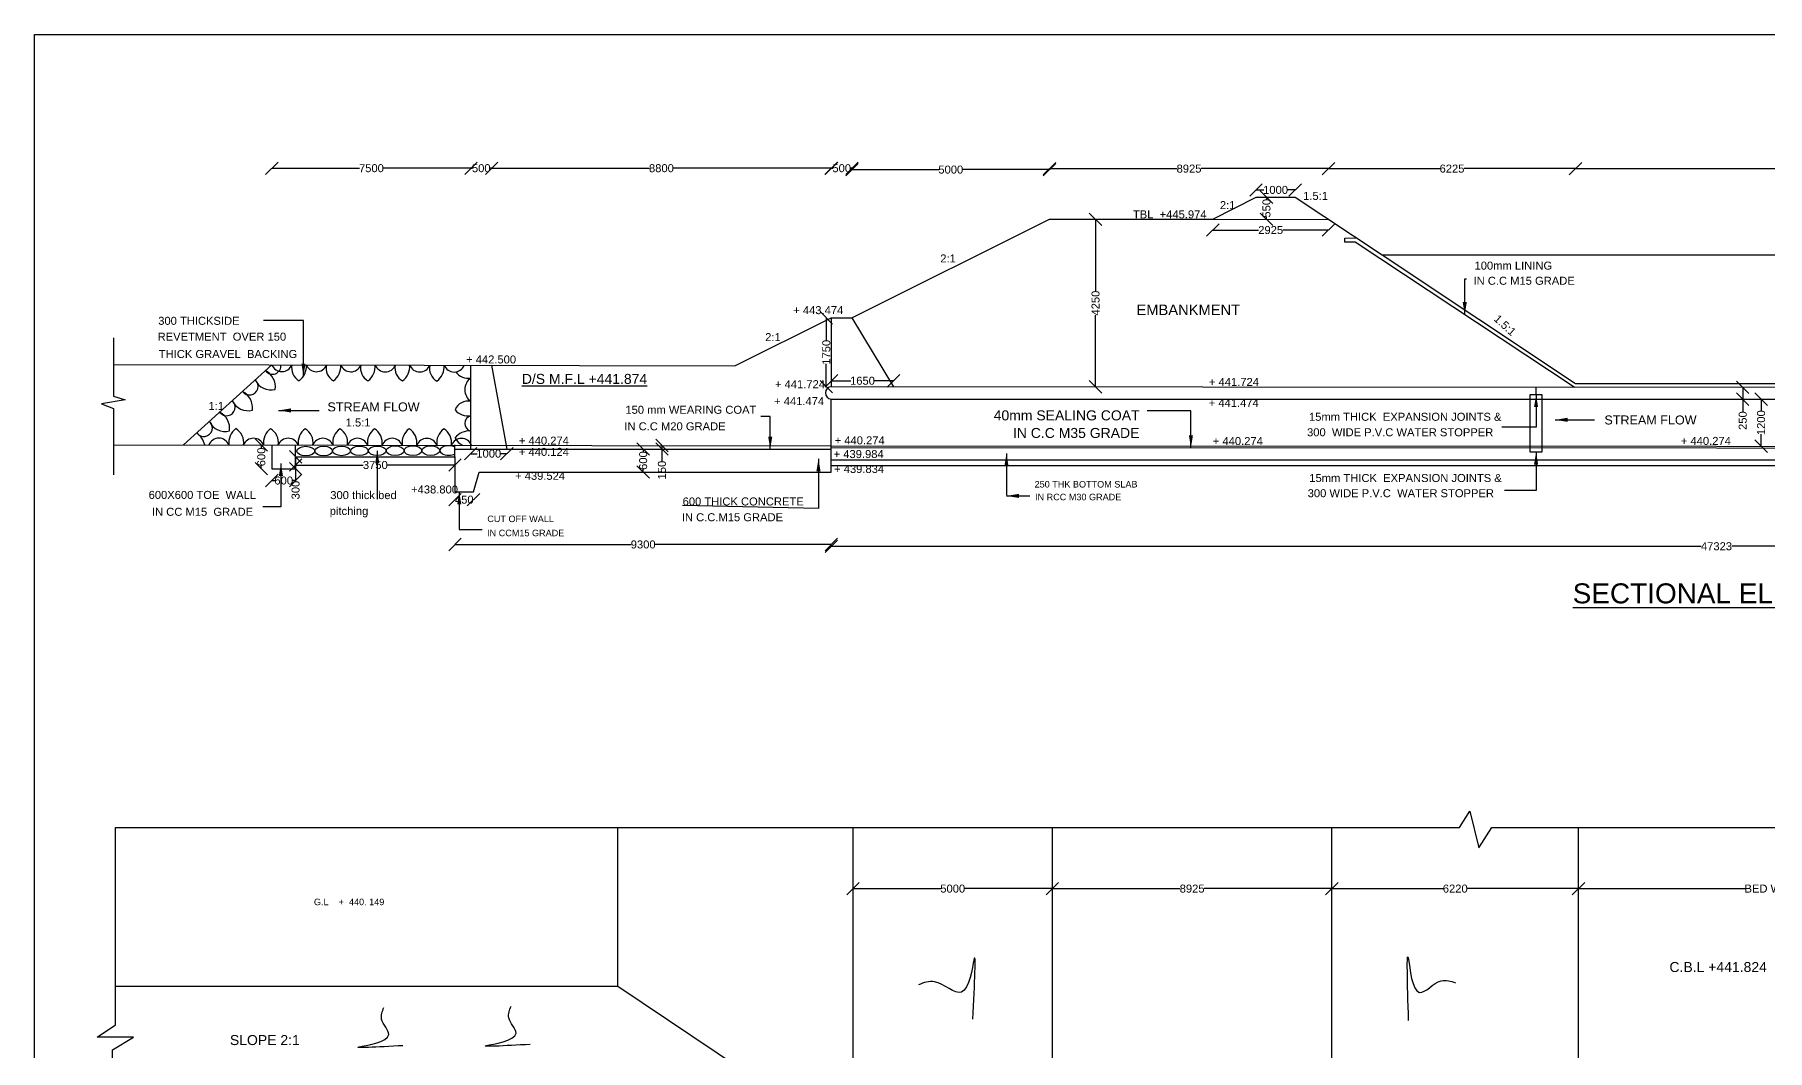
# Model space of a CAD drawing. Header units: millimetres. Extents: x 1075 to 9218, y 2166 to 6936.
# Drawn here: x 1075 to 4541, y 4904 to 6936 of the extents above; entities that cross this region are included whole.
import ezdxf

# ---------------------------------------------------------------- set-up
doc = ezdxf.new("R2010")
doc.units = ezdxf.units.MM
doc.header["$MEASUREMENT"] = 0
for name, color, linetype in [('DIMENSIONS', 7, 'Continuous'), ('DRAWING', 7, 'Continuous'), ('TEXT', 7, 'Continuous')]:
    doc.layers.add(name, color=color, linetype=linetype)
doc.styles.get("Standard").update_dxf_attribs({"font": 'arial.ttf', "height": 16})
doc.dimstyles.get("Standard").update_dxf_attribs({"dimtxt": 16, "dimasz": 25, "dimexe": 0.18, "dimexo": 0.0625, "dimgap": 0.09, "dimtad": 0, "dimdec": 0, "dimzin": 0, "dimdsep": 46, "dimtxsty": 'Standard', "dimblk": 'OBLIQUE', "dimcen": 0.09, "dimse1": 1, "dimse2": 1, "dimadec": 0, "dimazin": 0, "dimtfac": 1, "dimtdec": 0, "dimtofl": 0, "dimtmove": 0, "dimatfit": 3, "dimfxl": 1, "dimtolj": 1, "dimtzin": 0, "dimarcsym": 0})

# ---------------------------------------------------------------- blocks, each defined once
blk = doc.blocks.new('_Oblique')
at = {"color": 0, "linetype": 'ByBlock', "lineweight": -2}
blk.add_line((-0.5, -0.5), (0.5, 0.5), dxfattribs=at)
blk = doc.blocks.new('*D4')
at = {"layer": 'Defpoints', "color": 0}
for p in [(1948, 6668.8), (1549.9, 6275.7), (1948, 6274.8)]:
    blk.add_point(p, dxfattribs=at)
at = {"layer": 'DIMENSIONS', "color": 0, "lineweight": -2}
for p, q in [((1549.9, 6668.8), (1725.1, 6668.8)), ((1948, 6668.8), (1772.8, 6668.8))]:
    blk.add_line(p, q, dxfattribs=at)
at = {"layer": 'DIMENSIONS', "color": 0, "lineweight": -2, "xscale": 25, "yscale": 25, "zscale": 25, "rotation": 180}
blk.add_blockref('_Oblique', (1549.9, 6668.8), dxfattribs=at)
at = {"layer": 'DIMENSIONS', "color": 0, "lineweight": -2, "xscale": 25, "yscale": 25, "zscale": 25}
blk.add_blockref('_Oblique', (1948, 6668.8), dxfattribs=at)
at = {"layer": 'DIMENSIONS', "color": 0, "insert": (1749, 6668.8), "char_height": 16, "attachment_point": 5}
blk.add_mtext('\\A1;7500', dxfattribs=at)
blk = doc.blocks.new('*D5')
at = {"layer": 'Defpoints', "color": 0}
for p in [(1989.4, 6668.8), (1948, 6274.8), (1989.4, 6274.7)]:
    blk.add_point(p, dxfattribs=at)
at = {"layer": 'DIMENSIONS', "color": 0, "lineweight": -2}
for p, q in [((1948, 6668.8), (1951, 6668.8)), ((1989.4, 6668.8), (1986.5, 6668.8))]:
    blk.add_line(p, q, dxfattribs=at)
at = {"layer": 'DIMENSIONS', "color": 0, "lineweight": -2, "xscale": 25, "yscale": 25, "zscale": 25, "rotation": 180}
blk.add_blockref('_Oblique', (1948, 6668.8), dxfattribs=at)
at = {"layer": 'DIMENSIONS', "color": 0, "lineweight": -2, "xscale": 25, "yscale": 25, "zscale": 25}
blk.add_blockref('_Oblique', (1989.4, 6668.8), dxfattribs=at)
at = {"layer": 'DIMENSIONS', "color": 0, "insert": (1968.7, 6668.8), "char_height": 16, "attachment_point": 5}
blk.add_mtext('\\A1;500', dxfattribs=at)
blk = doc.blocks.new('*D6')
at = {"layer": 'Defpoints', "color": 0}
for p in [(2668.5, 6668.8), (2668.5, 6369.5), (1989.4, 6274.7)]:
    blk.add_point(p, dxfattribs=at)
at = {"layer": 'DIMENSIONS', "color": 0, "lineweight": -2}
for p, q in [((1989.4, 6668.8), (2305, 6668.8)), ((2668.5, 6668.8), (2353, 6668.8))]:
    blk.add_line(p, q, dxfattribs=at)
at = {"layer": 'DIMENSIONS', "color": 0, "lineweight": -2, "xscale": 25, "yscale": 25, "zscale": 25, "rotation": 180}
blk.add_blockref('_Oblique', (1989.4, 6668.8), dxfattribs=at)
at = {"layer": 'DIMENSIONS', "color": 0, "lineweight": -2, "xscale": 25, "yscale": 25, "zscale": 25}
blk.add_blockref('_Oblique', (2668.5, 6668.8), dxfattribs=at)
at = {"layer": 'DIMENSIONS', "color": 0, "insert": (2329, 6668.8), "char_height": 16, "attachment_point": 5}
blk.add_mtext('\\A1;8800', dxfattribs=at)
blk = doc.blocks.new('*D7')
at = {"layer": 'Defpoints', "color": 0}
for p in [(2710.1, 6668.8), (2669.2, 6369.5), (2710.1, 6369.5)]:
    blk.add_point(p, dxfattribs=at)
at = {"layer": 'DIMENSIONS', "color": 0, "lineweight": -2}
for p, q in [((2669.2, 6668.8), (2671.9, 6668.8)), ((2710.1, 6668.8), (2707.4, 6668.8))]:
    blk.add_line(p, q, dxfattribs=at)
at = {"layer": 'DIMENSIONS', "color": 0, "lineweight": -2, "xscale": 25, "yscale": 25, "zscale": 25, "rotation": 180}
blk.add_blockref('_Oblique', (2669.2, 6668.8), dxfattribs=at)
at = {"layer": 'DIMENSIONS', "color": 0, "lineweight": -2, "xscale": 25, "yscale": 25, "zscale": 25}
blk.add_blockref('_Oblique', (2710.1, 6668.8), dxfattribs=at)
at = {"layer": 'DIMENSIONS', "color": 0, "insert": (2689.6, 6668.8), "char_height": 16, "attachment_point": 5}
blk.add_mtext('\\A1;500', dxfattribs=at)
blk = doc.blocks.new('*D8')
at = {"layer": 'Defpoints', "color": 0}
for p in [(3105.3, 6666), (3105.3, 6566.7), (2710.1, 6369.5)]:
    blk.add_point(p, dxfattribs=at)
at = {"layer": 'DIMENSIONS', "color": 0, "lineweight": -2}
for p, q in [((2710.1, 6666), (2883.7, 6666)), ((3105.3, 6666), (2931.6, 6666))]:
    blk.add_line(p, q, dxfattribs=at)
at = {"layer": 'DIMENSIONS', "color": 0, "lineweight": -2, "xscale": 25, "yscale": 25, "zscale": 25, "rotation": 180}
blk.add_blockref('_Oblique', (2710.1, 6666), dxfattribs=at)
at = {"layer": 'DIMENSIONS', "color": 0, "lineweight": -2, "xscale": 25, "yscale": 25, "zscale": 25}
blk.add_blockref('_Oblique', (3105.3, 6666), dxfattribs=at)
at = {"layer": 'DIMENSIONS', "color": 0, "insert": (2907.7, 6666), "char_height": 16, "attachment_point": 5}
blk.add_mtext('\\A1;5000', dxfattribs=at)
blk = doc.blocks.new('*D9')
at = {"layer": 'Defpoints', "color": 0}
for p in [(3663.2, 6668), (3105.3, 6566.7), (3663.2, 6566.5)]:
    blk.add_point(p, dxfattribs=at)
at = {"layer": 'DIMENSIONS', "color": 0, "lineweight": -2}
for p, q in [((3105.3, 6668), (3360.2, 6668)), ((3663.2, 6668), (3408.3, 6668))]:
    blk.add_line(p, q, dxfattribs=at)
at = {"layer": 'DIMENSIONS', "color": 0, "lineweight": -2, "xscale": 25, "yscale": 25, "zscale": 25, "rotation": 180}
blk.add_blockref('_Oblique', (3105.3, 6668), dxfattribs=at)
at = {"layer": 'DIMENSIONS', "color": 0, "lineweight": -2, "xscale": 25, "yscale": 25, "zscale": 25}
blk.add_blockref('_Oblique', (3663.2, 6668), dxfattribs=at)
at = {"layer": 'DIMENSIONS', "color": 0, "insert": (3384.2, 6668), "char_height": 16, "attachment_point": 5}
blk.add_mtext('\\A1;8925', dxfattribs=at)
blk = doc.blocks.new('*D10')
at = {"layer": 'Defpoints', "color": 0}
for p in [(4157, 6668), (3663.2, 6566.5), (4157, 6238.5)]:
    blk.add_point(p, dxfattribs=at)
at = {"layer": 'DIMENSIONS', "color": 0, "lineweight": -2}
for p, q in [((3663.2, 6668), (3886, 6668)), ((4157, 6668), (3934.2, 6668))]:
    blk.add_line(p, q, dxfattribs=at)
at = {"layer": 'DIMENSIONS', "color": 0, "lineweight": -2, "xscale": 25, "yscale": 25, "zscale": 25, "rotation": 180}
blk.add_blockref('_Oblique', (3663.2, 6668), dxfattribs=at)
at = {"layer": 'DIMENSIONS', "color": 0, "lineweight": -2, "xscale": 25, "yscale": 25, "zscale": 25}
blk.add_blockref('_Oblique', (4157, 6668), dxfattribs=at)
at = {"layer": 'DIMENSIONS', "color": 0, "insert": (3910.1, 6668), "char_height": 16, "attachment_point": 5}
blk.add_mtext('\\A1;6225', dxfattribs=at)
blk = doc.blocks.new('*D11')
at = {"layer": 'Defpoints', "color": 0}
for p in [(5028.6, 6668), (4157, 6238.5), (5028.6, 6238.5)]:
    blk.add_point(p, dxfattribs=at)
at = {"layer": 'DIMENSIONS', "color": 0, "lineweight": -2}
for p, q in [((4157, 6668), (4563.4, 6668)), ((5028.6, 6668), (4622.2, 6668))]:
    blk.add_line(p, q, dxfattribs=at)
at = {"layer": 'DIMENSIONS', "color": 0, "lineweight": -2, "xscale": 25, "yscale": 25, "zscale": 25, "rotation": 180}
blk.add_blockref('_Oblique', (4157, 6668), dxfattribs=at)
at = {"layer": 'DIMENSIONS', "color": 0, "lineweight": -2, "xscale": 25, "yscale": 25, "zscale": 25}
blk.add_blockref('_Oblique', (5028.6, 6668), dxfattribs=at)
at = {"layer": 'DIMENSIONS', "color": 0, "insert": (4592.8, 6668), "char_height": 16, "attachment_point": 5}
blk.add_mtext('\\A1;11000', dxfattribs=at)
blk = doc.blocks.new('*D19')
at = {"layer": 'Defpoints', "color": 0}
for p in [(3596.3, 6625.4), (3518.2, 6610.8), (3596.3, 6610.8)]:
    blk.add_point(p, dxfattribs=at)
at = {"layer": 'DIMENSIONS', "color": 0, "lineweight": -2}
for p, q in [((3518.2, 6625.4), (3534.1, 6625.4)), ((3596.3, 6625.4), (3580.5, 6625.4))]:
    blk.add_line(p, q, dxfattribs=at)
at = {"layer": 'DIMENSIONS', "color": 0, "lineweight": -2, "xscale": 25, "yscale": 25, "zscale": 25, "rotation": 180}
blk.add_blockref('_Oblique', (3518.2, 6625.4), dxfattribs=at)
at = {"layer": 'DIMENSIONS', "color": 0, "lineweight": -2, "xscale": 25, "yscale": 25, "zscale": 25}
blk.add_blockref('_Oblique', (3596.3, 6625.4), dxfattribs=at)
at = {"layer": 'DIMENSIONS', "color": 0, "insert": (3557.3, 6625.4), "char_height": 16, "attachment_point": 5}
blk.add_mtext('\\A1;1000', dxfattribs=at)
blk = doc.blocks.new('*D20')
at = {"layer": 'Defpoints', "color": 0}
for p in [(3539.1, 6610.8), (3539.1, 6610.8), (3539.1, 6566.6)]:
    blk.add_point(p, dxfattribs=at)
at = {"layer": 'DIMENSIONS', "color": 0, "lineweight": -2}
for p, q in [((3539.1, 6610.8), (3539.1, 6606.4)), ((3539.1, 6566.6), (3539.1, 6571))]:
    blk.add_line(p, q, dxfattribs=at)
at = {"layer": 'DIMENSIONS', "color": 0, "lineweight": -2, "xscale": 25, "yscale": 25, "zscale": 25}
for p, rotation in [((3539.1, 6610.8), 90), ((3539.1, 6566.6), 270)]:
    blk.add_blockref('_Oblique', p, dxfattribs=dict(at, rotation=rotation))
at = {"layer": 'DIMENSIONS', "color": 0, "insert": (3539.1, 6588.7), "char_height": 16, "attachment_point": 5, "rotation": 90}
blk.add_mtext('\\A1;550', dxfattribs=at)
blk = doc.blocks.new('*D21')
at = {"layer": 'Defpoints', "color": 0}
for p in [(3431.9, 6566.7), (3663.2, 6566.5), (3663.2, 6545.1)]:
    blk.add_point(p, dxfattribs=at)
at = {"layer": 'DIMENSIONS', "color": 0, "lineweight": -2}
for p, q in [((3431.9, 6545.1), (3523.4, 6545.1)), ((3663.2, 6545.1), (3571.7, 6545.1))]:
    blk.add_line(p, q, dxfattribs=at)
at = {"layer": 'DIMENSIONS', "color": 0, "lineweight": -2, "xscale": 25, "yscale": 25, "zscale": 25, "rotation": 180}
blk.add_blockref('_Oblique', (3431.9, 6545.1), dxfattribs=at)
at = {"layer": 'DIMENSIONS', "color": 0, "lineweight": -2, "xscale": 25, "yscale": 25, "zscale": 25}
blk.add_blockref('_Oblique', (3663.2, 6545.1), dxfattribs=at)
at = {"layer": 'DIMENSIONS', "color": 0, "insert": (3547.5, 6545.1), "char_height": 16, "attachment_point": 5}
blk.add_mtext('\\A1;2925', dxfattribs=at)
blk = doc.blocks.new('*D22')
at = {"layer": 'Defpoints', "color": 0}
for p in [(1549.8, 6115), (1528.8, 6067.7), (1549.8, 6067.7)]:
    blk.add_point(p, dxfattribs=at)
at = {"layer": 'DIMENSIONS', "color": 0, "lineweight": -2}
for p, q in [((1528.8, 6115), (1528.8, 6109.1)), ((1528.8, 6067.7), (1528.8, 6073.6))]:
    blk.add_line(p, q, dxfattribs=at)
at = {"layer": 'DIMENSIONS', "color": 0, "lineweight": -2, "xscale": 25, "yscale": 25, "zscale": 25}
for p, rotation in [((1528.8, 6115), 90), ((1528.8, 6067.7), 270)]:
    blk.add_blockref('_Oblique', p, dxfattribs=dict(at, rotation=rotation))
at = {"layer": 'DIMENSIONS', "color": 0, "insert": (1528.8, 6091.3), "char_height": 16, "attachment_point": 5, "rotation": 90}
blk.add_mtext('\\A1;600', dxfattribs=at)
blk = doc.blocks.new('*D23')
at = {"layer": 'Defpoints', "color": 0}
for p in [(1549.8, 6067.7), (1597.4, 6067.7), (1597.4, 6044)]:
    blk.add_point(p, dxfattribs=at)
at = {"layer": 'DIMENSIONS', "color": 0, "lineweight": -2}
for p, q in [((1549.8, 6044), (1555.8, 6044)), ((1597.4, 6044), (1591.4, 6044))]:
    blk.add_line(p, q, dxfattribs=at)
at = {"layer": 'DIMENSIONS', "color": 0, "lineweight": -2, "xscale": 25, "yscale": 25, "zscale": 25, "rotation": 180}
blk.add_blockref('_Oblique', (1549.8, 6044), dxfattribs=at)
at = {"layer": 'DIMENSIONS', "color": 0, "lineweight": -2, "xscale": 25, "yscale": 25, "zscale": 25}
blk.add_blockref('_Oblique', (1597.4, 6044), dxfattribs=at)
at = {"layer": 'DIMENSIONS', "color": 0, "insert": (1573.6, 6044), "char_height": 16, "attachment_point": 5}
blk.add_mtext('\\A1;600', dxfattribs=at)
blk = doc.blocks.new('*D24')
at = {"layer": 'Defpoints', "color": 0}
for p in [(1597.4, 6091.5), (1597.4, 6067.7), (1597.4, 6067.7)]:
    blk.add_point(p, dxfattribs=at)
at = {"layer": 'DIMENSIONS', "color": 0, "lineweight": -2}
for p, q in [((1597.4, 6091.5), (1597.4, 6067.7)), ((1597.4, 6067.7), (1597.4, 6042.7))]:
    blk.add_line(p, q, dxfattribs=at)
at = {"layer": 'DIMENSIONS', "color": 0, "lineweight": -2, "xscale": 25, "yscale": 25, "zscale": 25}
for p, rotation in [((1597.4, 6091.5), 90), ((1597.4, 6067.7), 270)]:
    blk.add_blockref('_Oblique', p, dxfattribs=dict(at, rotation=rotation))
at = {"layer": 'DIMENSIONS', "color": 0, "insert": (1597.4, 6025), "char_height": 16, "attachment_point": 5, "rotation": 90}
blk.add_mtext('\\A1;300', dxfattribs=at)
blk = doc.blocks.new('*D25')
at = {"layer": 'Defpoints', "color": 0}
for p in [(1597.4, 6091.5), (1916.1, 6091.5), (1916.1, 6075.1)]:
    blk.add_point(p, dxfattribs=at)
at = {"layer": 'DIMENSIONS', "color": 0, "lineweight": -2}
for p, q in [((1597.4, 6075.1), (1732.8, 6075.1)), ((1916.1, 6075.1), (1780.7, 6075.1))]:
    blk.add_line(p, q, dxfattribs=at)
at = {"layer": 'DIMENSIONS', "color": 0, "lineweight": -2, "xscale": 25, "yscale": 25, "zscale": 25, "rotation": 180}
blk.add_blockref('_Oblique', (1597.4, 6075.1), dxfattribs=at)
at = {"layer": 'DIMENSIONS', "color": 0, "lineweight": -2, "xscale": 25, "yscale": 25, "zscale": 25}
blk.add_blockref('_Oblique', (1916.1, 6075.1), dxfattribs=at)
at = {"layer": 'DIMENSIONS', "color": 0, "insert": (1756.8, 6075.1), "char_height": 16, "attachment_point": 5}
blk.add_mtext('\\A1;3750', dxfattribs=at)
blk = doc.blocks.new('*D26')
at = {"layer": 'Defpoints', "color": 0}
for p in [(1947.6, 6107), (2019.7, 6107), (2019.7, 6097.8)]:
    blk.add_point(p, dxfattribs=at)
at = {"layer": 'DIMENSIONS', "color": 0, "lineweight": -2}
for p, q in [((1947.6, 6097.8), (1960.5, 6097.8)), ((2019.7, 6097.8), (2006.9, 6097.8))]:
    blk.add_line(p, q, dxfattribs=at)
at = {"layer": 'DIMENSIONS', "color": 0, "lineweight": -2, "xscale": 25, "yscale": 25, "zscale": 25, "rotation": 180}
blk.add_blockref('_Oblique', (1947.6, 6097.8), dxfattribs=at)
at = {"layer": 'DIMENSIONS', "color": 0, "lineweight": -2, "xscale": 25, "yscale": 25, "zscale": 25}
blk.add_blockref('_Oblique', (2019.7, 6097.8), dxfattribs=at)
at = {"layer": 'DIMENSIONS', "color": 0, "insert": (1983.7, 6097.8), "char_height": 16, "attachment_point": 5}
blk.add_mtext('\\A1;1000', dxfattribs=at)
blk = doc.blocks.new('*D27')
at = {"layer": 'Defpoints', "color": 0}
for p in [(1916.1, 6021.4), (1953.3, 6021.4), (1953.3, 6005.7)]:
    blk.add_point(p, dxfattribs=at)
at = {"layer": 'DIMENSIONS', "color": 0, "lineweight": -2}
for p, q in [((1916.1, 6005.7), (1916.7, 6005.7)), ((1953.3, 6005.7), (1952.8, 6005.7))]:
    blk.add_line(p, q, dxfattribs=at)
at = {"layer": 'DIMENSIONS', "color": 0, "lineweight": -2, "xscale": 25, "yscale": 25, "zscale": 25, "rotation": 180}
blk.add_blockref('_Oblique', (1916.1, 6005.7), dxfattribs=at)
at = {"layer": 'DIMENSIONS', "color": 0, "lineweight": -2, "xscale": 25, "yscale": 25, "zscale": 25}
blk.add_blockref('_Oblique', (1953.3, 6005.7), dxfattribs=at)
at = {"layer": 'DIMENSIONS', "color": 0, "insert": (1934.7, 6005.7), "char_height": 16, "attachment_point": 5}
blk.add_mtext('\\A1;450', dxfattribs=at)
blk = doc.blocks.new('*D28')
at = {"layer": 'Defpoints', "color": 0}
for p in [(2292.5, 6107), (2292.5, 6061.1), (2292.5, 6061.1)]:
    blk.add_point(p, dxfattribs=at)
at = {"layer": 'DIMENSIONS', "color": 0, "lineweight": -2}
for p, q in [((2292.5, 6107), (2292.5, 6101.8)), ((2292.5, 6061.1), (2292.5, 6066.2))]:
    blk.add_line(p, q, dxfattribs=at)
at = {"layer": 'DIMENSIONS', "color": 0, "lineweight": -2, "xscale": 25, "yscale": 25, "zscale": 25}
for p, rotation in [((2292.5, 6107), 90), ((2292.5, 6061.1), 270)]:
    blk.add_blockref('_Oblique', p, dxfattribs=dict(at, rotation=rotation))
at = {"layer": 'DIMENSIONS', "color": 0, "insert": (2292.5, 6084), "char_height": 16, "attachment_point": 5, "rotation": 90}
blk.add_mtext('\\A1;600', dxfattribs=at)
blk = doc.blocks.new('*D29')
at = {"layer": 'Defpoints', "color": 0}
for p in [(2315.2, 6114.2), (2315.2, 6107), (2330, 6107)]:
    blk.add_point(p, dxfattribs=at)
at = {"layer": 'DIMENSIONS', "color": 0, "lineweight": -2}
for p, q in [((2330, 6114.2), (2330, 6107)), ((2330, 6107), (2330, 6082))]:
    blk.add_line(p, q, dxfattribs=at)
at = {"layer": 'DIMENSIONS', "color": 0, "lineweight": -2, "xscale": 25, "yscale": 25, "zscale": 25}
for p, rotation in [((2330, 6114.2), 90), ((2330, 6107), 270)]:
    blk.add_blockref('_Oblique', p, dxfattribs=dict(at, rotation=rotation))
at = {"layer": 'DIMENSIONS', "color": 0, "insert": (2330, 6065), "char_height": 16, "attachment_point": 5, "rotation": 90}
blk.add_mtext('\\A1;150', dxfattribs=at)
blk = doc.blocks.new('*D30')
at = {"layer": 'Defpoints', "color": 0}
for p in [(2658.8, 6369.5), (2669.3, 6369.5), (2669.2, 6231.9)]:
    blk.add_point(p, dxfattribs=at)
at = {"layer": 'DIMENSIONS', "color": 0, "lineweight": -2}
for p, q in [((2658.8, 6369.5), (2658.8, 6323.9)), ((2658.8, 6231.9), (2658.8, 6277.5))]:
    blk.add_line(p, q, dxfattribs=at)
at = {"layer": 'DIMENSIONS', "color": 0, "lineweight": -2, "xscale": 25, "yscale": 25, "zscale": 25}
for p, rotation in [((2658.8, 6369.5), 90), ((2658.8, 6231.9), 270)]:
    blk.add_blockref('_Oblique', p, dxfattribs=dict(at, rotation=rotation))
at = {"layer": 'DIMENSIONS', "color": 0, "insert": (2658.8, 6300.7), "char_height": 16, "attachment_point": 5, "rotation": 90}
blk.add_mtext('\\A1;1750', dxfattribs=at)
blk = doc.blocks.new('*D31')
at = {"layer": 'Defpoints', "color": 0}
for p in [(2793, 6243.6), (2669.2, 6231.9), (2793, 6231.8)]:
    blk.add_point(p, dxfattribs=at)
at = {"layer": 'DIMENSIONS', "color": 0, "lineweight": -2}
for p, q in [((2669.2, 6243.6), (2707.9, 6243.6)), ((2793, 6243.6), (2754.3, 6243.6))]:
    blk.add_line(p, q, dxfattribs=at)
at = {"layer": 'DIMENSIONS', "color": 0, "lineweight": -2, "xscale": 25, "yscale": 25, "zscale": 25, "rotation": 180}
blk.add_blockref('_Oblique', (2669.2, 6243.6), dxfattribs=at)
at = {"layer": 'DIMENSIONS', "color": 0, "lineweight": -2, "xscale": 25, "yscale": 25, "zscale": 25}
blk.add_blockref('_Oblique', (2793, 6243.6), dxfattribs=at)
at = {"layer": 'DIMENSIONS', "color": 0, "insert": (2731.1, 6243.6), "char_height": 16, "attachment_point": 5}
blk.add_mtext('\\A1;1650', dxfattribs=at)
blk = doc.blocks.new('*D32')
at = {"layer": 'Defpoints', "color": 0}
for p in [(3200, 6566.7), (3197.3, 6231.4), (3199.7, 6231.4)]:
    blk.add_point(p, dxfattribs=at)
at = {"layer": 'DIMENSIONS', "color": 0, "lineweight": -2}
for p, q in [((3197.3, 6566.7), (3197.3, 6423.3)), ((3197.3, 6231.4), (3197.3, 6374.8))]:
    blk.add_line(p, q, dxfattribs=at)
at = {"layer": 'DIMENSIONS', "color": 0, "lineweight": -2, "xscale": 25, "yscale": 25, "zscale": 25}
for p, rotation in [((3197.3, 6566.7), 90), ((3197.3, 6231.4), 270)]:
    blk.add_blockref('_Oblique', p, dxfattribs=dict(at, rotation=rotation))
at = {"layer": 'DIMENSIONS', "color": 0, "insert": (3197.3, 6399), "char_height": 16, "attachment_point": 5, "rotation": 90}
blk.add_mtext('\\A1;4250', dxfattribs=at)
blk = doc.blocks.new('*D33')
at = {"layer": 'Defpoints', "color": 0}
for p in [(4491.6, 6230.5), (4491.6, 6206.8), (4491.6, 6206.8)]:
    blk.add_point(p, dxfattribs=at)
at = {"layer": 'DIMENSIONS', "color": 0, "lineweight": -2}
for p, q in [((4491.6, 6230.5), (4491.6, 6206.8)), ((4491.6, 6206.8), (4491.6, 6181.8))]:
    blk.add_line(p, q, dxfattribs=at)
at = {"layer": 'DIMENSIONS', "color": 0, "lineweight": -2, "xscale": 25, "yscale": 25, "zscale": 25}
for p, rotation in [((4491.6, 6230.5), 90), ((4491.6, 6206.8), 270)]:
    blk.add_blockref('_Oblique', p, dxfattribs=dict(at, rotation=rotation))
at = {"layer": 'DIMENSIONS', "color": 0, "insert": (4491.6, 6163.9), "char_height": 16, "attachment_point": 5, "rotation": 90}
blk.add_mtext('\\A1;250', dxfattribs=at)
blk = doc.blocks.new('*D34')
at = {"layer": 'Defpoints', "color": 0}
for p in [(4528.3, 6206.8), (4528.3, 6112.9), (4528.3, 6112.9)]:
    blk.add_point(p, dxfattribs=at)
at = {"layer": 'DIMENSIONS', "color": 0, "lineweight": -2}
for p, q in [((4528.3, 6206.8), (4528.3, 6183)), ((4528.3, 6112.9), (4528.3, 6136.6))]:
    blk.add_line(p, q, dxfattribs=at)
at = {"layer": 'DIMENSIONS', "color": 0, "lineweight": -2, "xscale": 25, "yscale": 25, "zscale": 25}
for p, rotation in [((4528.3, 6206.8), 90), ((4528.3, 6112.9), 270)]:
    blk.add_blockref('_Oblique', p, dxfattribs=dict(at, rotation=rotation))
at = {"layer": 'DIMENSIONS', "color": 0, "insert": (4528.3, 6159.8), "char_height": 16, "attachment_point": 5, "rotation": 90}
blk.add_mtext('\\A1;1200', dxfattribs=at)
blk = doc.blocks.new('*D48')
at = {"layer": 'Defpoints', "color": 0}
for p in [(2668.8, 6061.1), (1916.1, 6021.4), (2668.8, 5916.1)]:
    blk.add_point(p, dxfattribs=at)
at = {"layer": 'DIMENSIONS', "color": 0, "lineweight": -2}
for p, q in [((1916.1, 5916.1), (2268.5, 5916.1)), ((2668.8, 5916.1), (2316.4, 5916.1))]:
    blk.add_line(p, q, dxfattribs=at)
at = {"layer": 'DIMENSIONS', "color": 0, "lineweight": -2, "xscale": 25, "yscale": 25, "zscale": 25, "rotation": 180}
blk.add_blockref('_Oblique', (1916.1, 5916.1), dxfattribs=at)
at = {"layer": 'DIMENSIONS', "color": 0, "lineweight": -2, "xscale": 25, "yscale": 25, "zscale": 25}
blk.add_blockref('_Oblique', (2668.8, 5916.1), dxfattribs=at)
at = {"layer": 'DIMENSIONS', "color": 0, "insert": (2292.5, 5916.1), "char_height": 16, "attachment_point": 5}
blk.add_mtext('\\A1;9300', dxfattribs=at)
blk = doc.blocks.new('*D49')
at = {"layer": 'Defpoints', "color": 0}
for p in [(6209.4, 6054.9), (2668.8, 5916.1), (6209.4, 5912.5)]:
    blk.add_point(p, dxfattribs=at)
at = {"layer": 'DIMENSIONS', "color": 0, "lineweight": -2}
for p, q in [((2668.8, 5912.5), (4408.6, 5912.5)), ((6209.4, 5912.5), (4469.6, 5912.5))]:
    blk.add_line(p, q, dxfattribs=at)
at = {"layer": 'DIMENSIONS', "color": 0, "lineweight": -2, "xscale": 25, "yscale": 25, "zscale": 25, "rotation": 180}
blk.add_blockref('_Oblique', (2668.8, 5912.5), dxfattribs=at)
at = {"layer": 'DIMENSIONS', "color": 0, "lineweight": -2, "xscale": 25, "yscale": 25, "zscale": 25}
blk.add_blockref('_Oblique', (6209.4, 5912.5), dxfattribs=at)
at = {"layer": 'DIMENSIONS', "color": 0, "insert": (4439.1, 5912.5), "char_height": 16, "attachment_point": 5}
blk.add_mtext('\\A1;47323', dxfattribs=at)
blk = doc.blocks.new('*D51')
at = {"layer": 'Defpoints', "color": 0}
for p in [(2712.3, 5214.4), (3110.9, 5227.6), (3110.9, 5214.4)]:
    blk.add_point(p, dxfattribs=at)
at = {"layer": 'DIMENSIONS', "color": 0, "lineweight": -2}
for p, q in [((2712.3, 5227.6), (2887.6, 5227.6)), ((3110.9, 5227.6), (2935.5, 5227.6))]:
    blk.add_line(p, q, dxfattribs=at)
at = {"layer": 'DIMENSIONS', "color": 0, "lineweight": -2, "xscale": 25, "yscale": 25, "zscale": 25, "rotation": 180}
blk.add_blockref('_Oblique', (2712.3, 5227.6), dxfattribs=at)
at = {"layer": 'DIMENSIONS', "color": 0, "lineweight": -2, "xscale": 25, "yscale": 25, "zscale": 25}
blk.add_blockref('_Oblique', (3110.9, 5227.6), dxfattribs=at)
at = {"layer": 'DIMENSIONS', "color": 0, "insert": (2911.6, 5227.6), "char_height": 16, "attachment_point": 5}
blk.add_mtext('\\A1;5000', dxfattribs=at)
blk = doc.blocks.new('*D52')
at = {"layer": 'Defpoints', "color": 0}
for p in [(3110.9, 5227.6), (3669.9, 5227.6), (3669.9, 5227.6)]:
    blk.add_point(p, dxfattribs=at)
at = {"layer": 'DIMENSIONS', "color": 0, "lineweight": -2}
for p, q in [((3110.9, 5227.6), (3366.4, 5227.6)), ((3669.9, 5227.6), (3414.5, 5227.6))]:
    blk.add_line(p, q, dxfattribs=at)
at = {"layer": 'DIMENSIONS', "color": 0, "lineweight": -2, "xscale": 25, "yscale": 25, "zscale": 25, "rotation": 180}
blk.add_blockref('_Oblique', (3110.9, 5227.6), dxfattribs=at)
at = {"layer": 'DIMENSIONS', "color": 0, "lineweight": -2, "xscale": 25, "yscale": 25, "zscale": 25}
blk.add_blockref('_Oblique', (3669.9, 5227.6), dxfattribs=at)
at = {"layer": 'DIMENSIONS', "color": 0, "insert": (3390.4, 5227.6), "char_height": 16, "attachment_point": 5}
blk.add_mtext('\\A1;8925', dxfattribs=at)
blk = doc.blocks.new('*D53')
at = {"layer": 'Defpoints', "color": 0}
for p in [(3669.9, 5227.6), (4163.2, 5227.6), (4163.2, 5227.6)]:
    blk.add_point(p, dxfattribs=at)
at = {"layer": 'DIMENSIONS', "color": 0, "lineweight": -2}
for p, q in [((3669.9, 5227.6), (3892.6, 5227.6)), ((4163.2, 5227.6), (3940.6, 5227.6))]:
    blk.add_line(p, q, dxfattribs=at)
at = {"layer": 'DIMENSIONS', "color": 0, "lineweight": -2, "xscale": 25, "yscale": 25, "zscale": 25, "rotation": 180}
blk.add_blockref('_Oblique', (3669.9, 5227.6), dxfattribs=at)
at = {"layer": 'DIMENSIONS', "color": 0, "lineweight": -2, "xscale": 25, "yscale": 25, "zscale": 25}
blk.add_blockref('_Oblique', (4163.2, 5227.6), dxfattribs=at)
at = {"layer": 'DIMENSIONS', "color": 0, "insert": (3916.6, 5227.6), "char_height": 16, "attachment_point": 5}
blk.add_mtext('\\A1;6220', dxfattribs=at)
blk = doc.blocks.new('*D54')
at = {"layer": 'Defpoints', "color": 0}
for p in [(4163.2, 5227.6), (5033.7, 5227.6), (5033.7, 5213.4)]:
    blk.add_point(p, dxfattribs=at)
at = {"layer": 'DIMENSIONS', "color": 0, "lineweight": -2}
for p, q in [((4163.2, 5227.6), (4496.3, 5227.6)), ((5033.7, 5227.6), (4700.6, 5227.6))]:
    blk.add_line(p, q, dxfattribs=at)
at = {"layer": 'DIMENSIONS', "color": 0, "lineweight": -2, "xscale": 25, "yscale": 25, "zscale": 25, "rotation": 180}
blk.add_blockref('_Oblique', (4163.2, 5227.6), dxfattribs=at)
at = {"layer": 'DIMENSIONS', "color": 0, "lineweight": -2, "xscale": 25, "yscale": 25, "zscale": 25}
blk.add_blockref('_Oblique', (5033.7, 5227.6), dxfattribs=at)
at = {"layer": 'DIMENSIONS', "color": 0, "insert": (4598.5, 5227.6), "char_height": 16, "attachment_point": 5}
blk.add_mtext('\\A1;BED WIDTH= 11000', dxfattribs=at)

msp = doc.modelspace()

# ---------------------------------------------------------------- linework, layer by layer
at = {"layer": 'DIMENSIONS', "color": 0}
msp.add_lwpolyline([(9181.6, 2166.3), (1075.5, 2166.3), (1075.5, 6936.1), (9181.6, 6936.1)], close=True, dxfattribs=at)
at = {"layer": 'DRAWING', "color": 0}
for points in [[(1233.5, 6276.4), (2475.7, 6273.5), (2668.5, 6369.5), (2710.1, 6369.5), (3105.3, 6566.7), (3431.9, 6566.7), (3518.2, 6610.8), (3596.3, 6610.8), (3770.3, 6495.6), (5412.4, 6495.6), (5580.3, 6608.3), (5658.3, 6608.3), (5745.6, 6564.5), (5829, 6564.5), (6168.2, 6339.2), (6208.4, 6339.2), (7562.4, 6339.2), (7562.4, 6406.4)], [(3431.9, 6566.7), (3663.2, 6566.5)], [(2669.2, 6231.9), (4154.6, 6230.6), (3716.6, 6521.2), (3696.1, 6521.2), (3696.1, 6529.2), (3719.5, 6529.3)], [(3770.3, 6495.6), (4157, 6238.5), (5028.6, 6238.5), (5412.4, 6495.6)], [(2669.2, 6231.9), (2669.2, 6369.5)], [(2710.1, 6369.5), (2793, 6231.8)], [(1233.5, 6329.7), (1233.5, 6212.9), (1256.6, 6205.2), (1209.1, 6197.2), (1233.1, 6188.1), (1233.1, 6055.2)], [(1549.9, 6275.7), (1373.1, 6115.2)], [(1947.6, 6107), (1948, 6274.8)], [(1989.4, 6274.7), (2019.7, 6107)], [(1233.1, 6115.3), (2668.8, 6113.8), (2668.8, 6206.8)], [(2668.8, 6206.8), (6209.5, 6206.8)], [(2668.8, 6113.8), (6209.4, 6112.1), (6209.4, 6206.8)], [(4078.3, 6215.9), (4078.3, 6230.6)], [(6083.6, 6230.3), (4154.6, 6230.6)], [(1549.8, 6115.3), (1549.8, 6067.7), (1597.4, 6067.7), (1597.4, 6115.3)], [(1597.4, 6091.5), (1916.1, 6091.5), (1916.1, 6115.3)], [(1916.1, 6091.5), (1916.1, 6021.4), (1953.3, 6021.4), (1964.3, 6061.1), (2668.8, 6061.1), (2668.8, 6115.3)], [(1916.1, 6107), (2668.8, 6107)], [(2668.8, 6110), (6209.4, 6108.6)], [(4078.3, 6100.9), (4078.3, 6085.7)], [(2668.8, 6085.7), (6209.4, 6085.7)], [(6209.4, 6073.2), (2668.8, 6073.2)], [(1228.6, 3190.7), (1228.6, 3384.2), (1267.5, 3409.4), (1194.6, 3409.4), (1231, 3437.3), (1231, 4905.2), (1273.3, 4930.6), (1200.6, 4930.6), (1237, 4955.2), (1237, 5350.1), (3924.8, 5350.1), (3945.9, 5382.4), (3964.1, 5309.4), (3989.5, 5350.1), (6307.3, 5350.1)], [(1237, 5032.7), (2241.8, 5032.7), (2241.8, 5350.1)], [(2712.3, 4409.2), (2712.3, 5350.1)], [(3110.9, 4305.8), (3110.9, 5350.1)], [(3669.9, 4305.8), (3669.9, 5350.1)], [(4163.2, 4305.8), (4163.2, 5350.1)], [(2241.8, 5032.7), (2489, 4866.2), (1231, 4866.2)]]:
    msp.add_lwpolyline(points, dxfattribs=at)
msp.add_lwpolyline([(4066.4, 6215.9), (4090.1, 6215.9), (4090.1, 6100.9), (4066.4, 6100.9)], close=True, dxfattribs=at)
for centre, radius, start, end in [((1551, 6273.9), 17.2, 215.5177, 5.6768), ((1570, 6283.4), 21.5, 200.9462, 338.7871), ((1618.6, 6269.2), 29.2, 167.2566, 240.808), ((1582.6, 6272.8), 36.3, 306.7277, 4.2838), ((1638.9, 6283.2), 21.5, 200.9462, 338.7871), ((1687.5, 6269), 29.2, 167.2566, 240.808), ((1651.5, 6272.6), 36.3, 306.7277, 4.2838), ((1707.9, 6283.1), 21.5, 200.9462, 338.7871), ((1756.4, 6268.8), 29.2, 167.2566, 240.808), ((1720.4, 6272.5), 36.3, 306.7277, 4.2838), ((1776.8, 6282.9), 21.5, 200.9462, 338.7871), ((1825.3, 6268.7), 29.2, 167.2566, 240.808), ((1789.3, 6272.3), 36.3, 306.7277, 4.2838), ((1845.7, 6282.7), 21.5, 200.9462, 338.7871), ((1894.2, 6268.5), 29.2, 167.2566, 240.808), ((1858.3, 6272.2), 36.3, 306.7277, 4.2838), ((1914.6, 6282.6), 21.5, 200.9462, 338.7871), ((1505.2, 6232.4), 17.2, 215.5177, 48.9422), ((1547.9, 6259.9), 34.6, 204.7574, 284.8255), ((1520, 6231), 37, 352.9379, 62.7957), ((1942.4, 6279), 30.4, 215.6268, 280.5788), ((1964.2, 6225.7), 28.5, 124.7576, 234.9757), ((1459.5, 6190.9), 17.2, 215.5177, 48.9422), ((1502.2, 6218.3), 34.6, 204.7574, 284.8255), ((1474.3, 6189.5), 37, 352.9379, 62.7957), ((1942.1, 6175.1), 27.9, 78.1835, 157.597), ((2669.4, 6219.3), 12.5, 91.1089, 267.0476), ((1428.5, 6147.9), 37, 352.9379, 62.7957), ((1941.9, 6205.8), 32.5, 218.1847, 280.3574), ((1951.5, 6158.4), 15.9, 103.7047, 256.0287), ((1413.7, 6149.3), 17.2, 215.5177, 48.9422), ((1374.2, 6105.1), 42.7, 13.6131, 53.3618), ((1456.4, 6176.8), 34.6, 204.7574, 284.8255), ((1498.2, 6119.9), 34.5, 125.9185, 188.0903), ((1461.3, 6120.2), 32.3, 350.8405, 58.9554), ((1567.5, 6119.9), 34.5, 125.9185, 188.0903), ((1530.6, 6120.1), 32.3, 350.8405, 58.9554), ((1636.8, 6119.8), 34.5, 125.9185, 188.0903), ((1599.9, 6120), 32.3, 350.8405, 58.9554), ((1706.1, 6119.7), 34.5, 125.9185, 188.0903), ((1669.2, 6120), 32.3, 350.8405, 58.9554), ((1775.4, 6119.6), 34.5, 125.9185, 188.0903), ((1738.5, 6119.9), 32.3, 350.8405, 58.9554), ((1844.7, 6119.6), 34.5, 125.9185, 188.0903), ((1807.8, 6119.8), 32.3, 350.8405, 58.9554), ((1914, 6119.5), 34.5, 125.9185, 188.0903), ((1877.1, 6119.7), 32.3, 350.8405, 58.9554), ((1944.2, 6108.3), 34.9, 84.2852, 143.5774), ((1444, 6107.3), 21.5, 21.0973, 158.78), ((1513.3, 6107.2), 21.5, 21.0973, 158.78), ((1582.6, 6107.2), 21.5, 21.0973, 158.78), ((1651.9, 6107.1), 21.5, 21.0973, 158.78), ((1721.2, 6107), 21.5, 21.0973, 158.78), ((1790.5, 6107), 21.5, 21.0973, 158.78), ((1859.8, 6106.9), 21.5, 21.0973, 158.78), ((1929.1, 6106.8), 21.5, 21.0973, 158.78), ((1944.9, 6143.8), 32.3, 207.2894, 244.8194)]:
    msp.add_arc(centre, radius, start, end, dxfattribs=at)
for centre in [(1617.7, 6103), (1653.5, 6103.2), (1689.2, 6103.3), (1724.9, 6103.4), (1760.7, 6103.6), (1796.4, 6103.7), (1832.1, 6103.8), (1867.8, 6103.9)]:
    msp.add_ellipse(centre, major_axis=(-17.9, 0), ratio=0.531914, dxfattribs=at)
msp.add_ellipse((1903.6, 6104.1), major_axis=(-17.9, 0), ratio=0.531914, start_param=3.933447, end_param=8.632924, dxfattribs=at)
for points in [[(2952, 4966.6), (2953.9, 5084.5), (2929.1, 5020.5), (2875.4, 5041.5), (2843, 5035.2)], [(3823.2, 4964), (3823.2, 5085.6), (3845.3, 5020), (3888.7, 5043.2), (3917.1, 5039.2)], [(2066.5, 4916), (1979.1, 4913.8), (2038.2, 4938.4), (2023.7, 4969.3), (2028.3, 4992.4)], [(1812.1, 4913.4), (1724.7, 4911.2), (1783.8, 4935.8), (1769.3, 4966.7), (1773.9, 4989.8)]]:
    msp.add_spline(points, degree=3, dxfattribs=at)

# ---------------------------------------------------------------- texts
at = {"layer": 'TEXT', "color": 0}
for s, height, p in [('1.5:1', 16, (3612.4, 6605.5)), ('TBL  +445.974', 16, (3272, 6568.5)), ('2:1', 16, (3445.9, 6587)), ('2:1', 16, (2886.7, 6480.3)), ('100mm LINING', 16, (3955.2, 6466)), ('IN C.C M15 GRADE', 16, (3953.2, 6435.7)), ('+ 443.474', 16, (2592.7, 6376.9)), ('EMBANKMENT', 21, (3279.2, 6375.1)), ('300 THICKSIDE', 16, (1322.6, 6355.6)), ('REVETMENT  OVER 150', 16, (1321.4, 6323.9)), ('2:1', 16, (2536.5, 6322.9)), ('THICK GRAVEL  BACKING', 16, (1323.8, 6289.2)), ('+ 442.500', 16, (1938.3, 6278.3)), ('%%UD/S M.F.L +441.874', 20, (2049.8, 6237.4)), ('+ 441.724', 16, (2556.1, 6228.8)), ('+ 441.724', 16, (3424, 6233.3)), ('+ 441.474', 16, (2554.4, 6194.9)), ('+ 441.474', 16, (3423.6, 6191.4)), ('1:1', 16, (1423.1, 6185.2)), ('STREAM FLOW', 18, (1661.1, 6182.4)), ('150 mm WEARING COAT', 16, (2256.9, 6177.6)), ('40mm SEALING COAT', 20, (2993.5, 6164.4)), ('15mm THICK  EXPANSION JOINTS &', 16, (3624.1, 6163.6)), ('STREAM FLOW', 18, (4214.9, 6156.2)), ('1.5:1', 16, (1697.5, 6152.2)), ('IN C.C M20 GRADE', 16, (2254.9, 6144.5)), ('IN C.C M35 GRADE', 20, (3032, 6129.2)), ('300  WIDE P.V.C WATER STOPPER', 16, (3620.2, 6132.6)), ('+ 440.274', 16, (2043.9, 6115.9)), ('+ 440.124', 16, (2043.9, 6093.4)), ('+ 439.984', 16, (2673.4, 6089)), ('+ 440.274', 16, (2675.5, 6116.5)), ('+ 440.274', 16, (3431.8, 6115)), ('+ 440.274', 16, (4367.8, 6115.3)), ('+ 439.834', 16, (2674.3, 6059.2)), ('+438.800', 16, (1828.3, 6018.2)), ('+ 439.524', 16, (2036.3, 6045.5)), ('250 THK BOTTOM SLAB', 13, (3075.3, 6030.1)), ('15mm THICK  EXPANSION JOINTS &', 16, (3624.7, 6041.1)), ('600X600 TOE  WALL', 16, (1303.4, 6007.3)), ('300 thick bed', 16, (1666.7, 6006.9)), ('600 THICK CONCRETE', 16, (2371.4, 5994.2)), ('IN RCC M30 GRADE', 13, (3076.2, 6004.6)), ('300 WIDE P.V.C  WATER STOPPER', 16, (3621.5, 6010.7)), ('IN CC M15  GRADE', 16, (1310, 5973.5)), ('pitching', 16, (1665.7, 5975.2)), ('CUT OFF WALL', 13, (1980.8, 5960.9)), ('IN C.C.M15 GRADE', 16, (2369.8, 5962.6)), ('IN CCM15 GRADE', 13, (1980.4, 5932.6)), ('%%USECTIONAL ELEVATION  (A-A)', 40, (4151.5, 5798.3)), ('G.L    +  440. 149', 13, (1634, 5194.5)), ('C.B.L +441.824', 20, (4345, 5060.8)), ('SLOPE 2:1', 20, (1466, 4914.7))]:
    msp.add_text(s, height=height, dxfattribs=at).set_placement(p)
msp.add_text('1.5:1', height=16, rotation=317.411, dxfattribs=at).set_placement((3992.4, 6365.7))

# ---------------------------------------------------------------- dimensions: what is measured, and where the dimension line sits
at = {"layer": 'DIMENSIONS', "color": 0}
for base, p1, p2, text, picture, middle in [((1948, 6668.8), (1549.9, 6275.7), (1948, 6274.8), '7500', '*D4', (1749, 6668.8)), ((1989.4, 6668.8), (1948, 6274.8), (1989.4, 6274.7), '500', '*D5', (1968.7, 6668.8)), ((2668.5, 6668.8), (1989.4, 6274.7), (2668.5, 6369.5), '8800', '*D6', (2329, 6668.8)), ((2710.1, 6668.8), (2669.2, 6369.5), (2710.1, 6369.5), '500', '*D7', (2689.6, 6668.8)), ((3105.3, 6666), (2710.1, 6369.5), (3105.3, 6566.7), '5000', '*D8', (2907.7, 6666)), ((3663.2, 6668), (3105.3, 6566.7), (3663.2, 6566.5), '8925', '*D9', (3384.2, 6668)), ((4157, 6668), (3663.2, 6566.5), (4157, 6238.5), '6225', '*D10', (3910.1, 6668)), ((5028.6, 6668), (4157, 6238.5), (5028.6, 6238.5), '11000', '*D11', (4592.8, 6668)), ((3596.3, 6625.4), (3518.2, 6610.8), (3596.3, 6610.8), '1000', '*D19', (3557.3, 6625.4)), ((3663.2, 6545.1), (3431.9, 6566.7), (3663.2, 6566.5), '2925', '*D21', (3547.5, 6545.1)), ((2793, 6243.6), (2669.2, 6231.9), (2793, 6231.8), '1650', '*D31', (2731.1, 6243.6)), ((2019.7, 6097.8), (1947.6, 6107), (2019.7, 6107), '1000', '*D26', (1983.7, 6097.8)), ((1597.4, 6044), (1549.8, 6067.7), (1597.4, 6067.7), '600', '*D23', (1573.6, 6044)), ((1916.1, 6075.1), (1597.4, 6091.5), (1916.1, 6091.5), '3750', '*D25', (1756.8, 6075.1)), ((2668.8, 5916.1), (1916.1, 6021.4), (2668.8, 6061.1), '9300', '*D48', (2292.5, 5916.1)), ((6209.4, 5912.5), (2668.8, 5916.1), (6209.4, 6054.9), '47323', '*D49', (4439.1, 5912.5)), ((1953.3, 6005.7), (1916.1, 6021.4), (1953.3, 6021.4), '450', '*D27', (1934.7, 6005.7)), ((3110.9, 5227.6), (2712.3, 5214.4), (3110.9, 5214.4), '5000', '*D51', (2911.6, 5227.6)), ((3669.9, 5227.6), (3110.9, 5227.6), (3669.9, 5227.6), '8925', '*D52', (3390.4, 5227.6)), ((4163.2, 5227.6), (3669.9, 5227.6), (4163.2, 5227.6), '6220', '*D53', (3916.6, 5227.6)), ((5033.7, 5227.6), (4163.2, 5227.6), (5033.7, 5213.4), 'BED WIDTH= 11000', '*D54', (4598.5, 5227.6))]:
    dim = msp.add_linear_dim(base=base, p1=p1, p2=p2, text=text, dimstyle='Standard', dxfattribs=at)
    dim.commit()
    dim.dimension.update_dxf_attribs({"geometry": picture, "text_midpoint": middle})
for base, p1, p2, text, picture, middle in [((3539.1, 6610.8), (3539.1, 6566.6), (3539.1, 6610.8), '550', '*D20', (3539.1, 6588.7)), ((3197.3, 6231.4), (3200, 6566.7), (3199.7, 6231.4), '4250', '*D32', (3197.3, 6399)), ((2658.8, 6369.5), (2669.2, 6231.9), (2669.3, 6369.5), '1750', '*D30', (2658.8, 6300.7)), ((4491.6, 6206.8), (4491.6, 6230.5), (4491.6, 6206.8), '250', '*D33', (4491.6, 6163.9)), ((4528.3, 6112.9), (4528.3, 6206.8), (4528.3, 6112.9), '1200', '*D34', (4528.3, 6159.8)), ((1528.8, 6067.7), (1549.8, 6115), (1549.8, 6067.7), '600', '*D22', (1528.8, 6091.3)), ((1597.4, 6067.7), (1597.4, 6091.5), (1597.4, 6067.7), '300', '*D24', (1597.4, 6025)), ((2292.5, 6061.1), (2292.5, 6107), (2292.5, 6061.1), '600', '*D28', (2292.5, 6084)), ((2330, 6107), (2315.2, 6114.2), (2315.2, 6107), '150', '*D29', (2330, 6065))]:
    dim = msp.add_linear_dim(base=base, p1=p1, p2=p2, angle=90, text=text, dimstyle='Standard', dxfattribs=at)
    dim.commit()
    dim.dimension.update_dxf_attribs({"geometry": picture, "text_midpoint": middle})

# ---------------------------------------------------------------- leaders
for points in [[(3935.6, 6375.9), (3935.6, 6447.5), (3939.4, 6447.5)], [(1613.1, 6253), (1613.1, 6363.9), (1533.5, 6363.9)], [(4078.3, 6215.9), (4078.3, 6150.8), (4009.9, 6150.8)], [(1563.3, 6184.3), (1644.8, 6184.3)], [(2546.6, 6107), (2546.6, 6172.3), (2527.6, 6172.3)], [(3388, 6109.7), (3388, 6183.3), (3300.7, 6183.3)], [(4116.6, 6165.5), (4195.1, 6165.5)], [(1760.7, 6103.6), (1760.5, 6006.9)], [(4078.3, 6100.9), (4078.3, 6024.4), (4015.2, 6024.4)], [(1568, 6078.4), (1568, 5991.4), (1531.6, 5991.4)], [(2643.1, 6087.7), (2643.1, 5988.2), (2371.4, 5994.2)], [(3019.1, 6098.3), (3019.1, 6014.9)], [(1924.7, 6021.4), (1924.7, 5946.4), (1970.4, 5946.4)], [(3019.1, 6013.3), (3065.6, 6013.3)]]:
    msp.add_leader(points, dimstyle='Standard', override={"dimgap": 0.09, "dimtad": 0}, dxfattribs=at)

doc.saveas('drawing.dxf')
